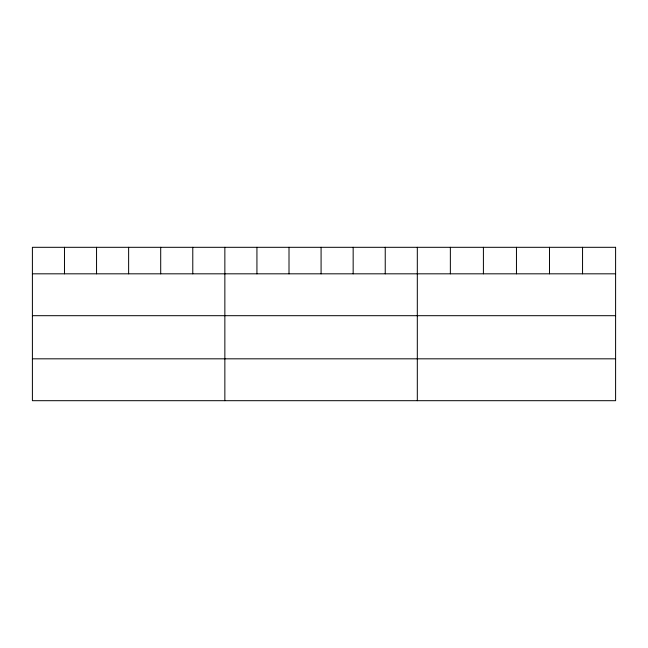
<?xml version="1.0" encoding="UTF-8"?>
<svg xmlns="http://www.w3.org/2000/svg" width="648" height="648" viewBox="0 0 648 648"><rect width="100%" height="100%" fill="white"/><g stroke="black" fill="none" stroke-linecap="round" stroke-linejoin="round"><path stroke-width="0.97" d="M32.4 273.821L615.6 273.821M32.4 315.689L615.6 315.689M32.4 358.822L615.6 358.822M582.552 247.309L582.552 273.821M549.504 247.309L549.504 273.821M516.456 247.309L516.456 273.821M483.408 247.309L483.408 273.821M450.36 247.309L450.36 273.821M417.312 247.309L417.312 400.691M385.236 247.309L385.236 273.821M353.16 247.309L353.16 273.821M321.084 247.309L321.084 273.821M289.008 247.309L289.008 273.821M256.932 247.309L256.932 273.821M224.856 247.309L224.856 400.691M192.78 247.309L192.78 273.821M160.704 247.309L160.704 273.821M128.628 247.309L128.628 273.821M96.552 247.309L96.552 273.821M64.476 247.309L64.476 273.821M615.6 247.309L32.4 247.309L32.4 400.691L615.6 400.691L615.6 247.309"/></g></svg>
